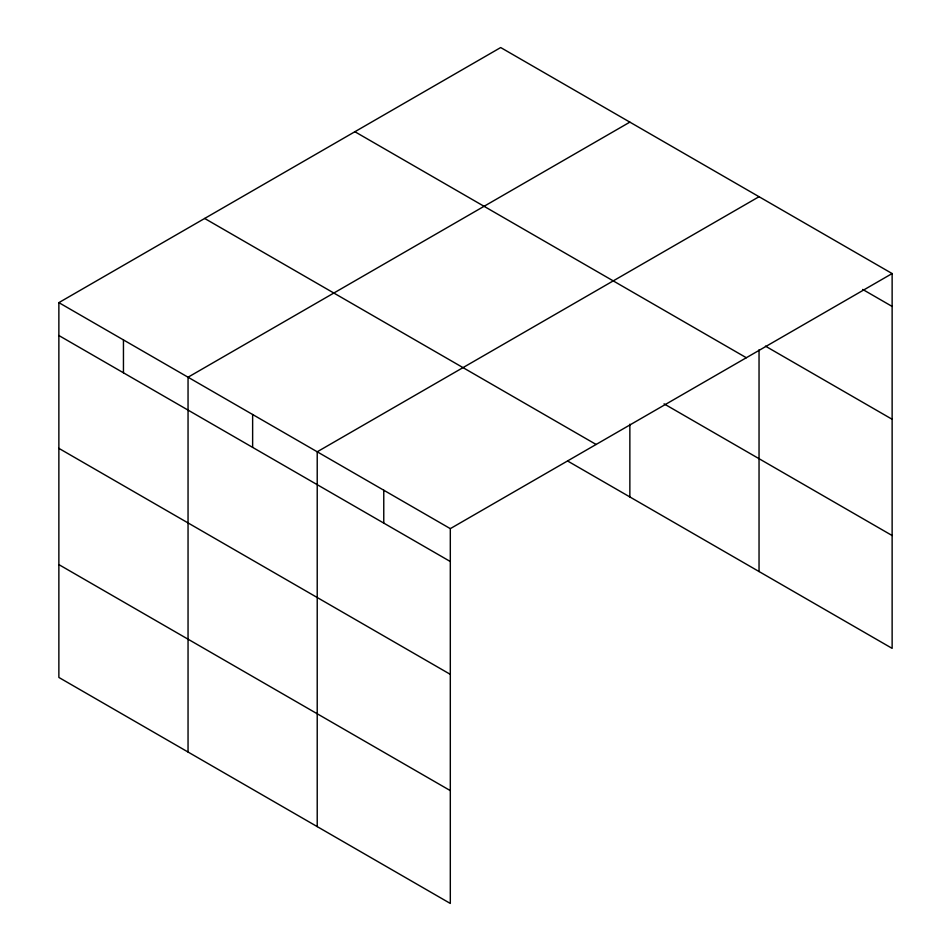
<?xml version="1.0" encoding="UTF-8"?>
<svg xmlns="http://www.w3.org/2000/svg" width="951" height="951" viewBox="0 0 951 951"><rect width="100%" height="100%" fill="white"/><g stroke="black" fill="none" stroke-linecap="round" stroke-linejoin="round"><path stroke-width="1.43" d="M567.806 461.116L892.133 648.368L892.133 273.555L500.69 47.55L58.867 302.632L58.867 677.445L450.31 903.45L450.31 528.637L58.867 302.632M629.859 122.132L188.048 377.214L188.048 752.027M759.041 196.714L317.218 451.796L317.218 826.609M450.31 528.637L892.133 273.555M862.7 289.437L892.133 306.436M765.436 346.128L892.133 419.272M354.889 131.725L746.333 357.731M664.06 403.854L892.133 535.532M204.667 218.457L596.111 444.462M58.867 335.513L450.31 561.518M58.867 448.349L450.31 674.354M58.867 564.609L450.31 790.614M759.041 349.79L759.041 571.527M629.859 424.194L629.859 496.945M383.764 490.217L383.764 523.098M252.633 414.505L252.633 447.386M123.452 339.923L123.452 372.804"/></g></svg>
